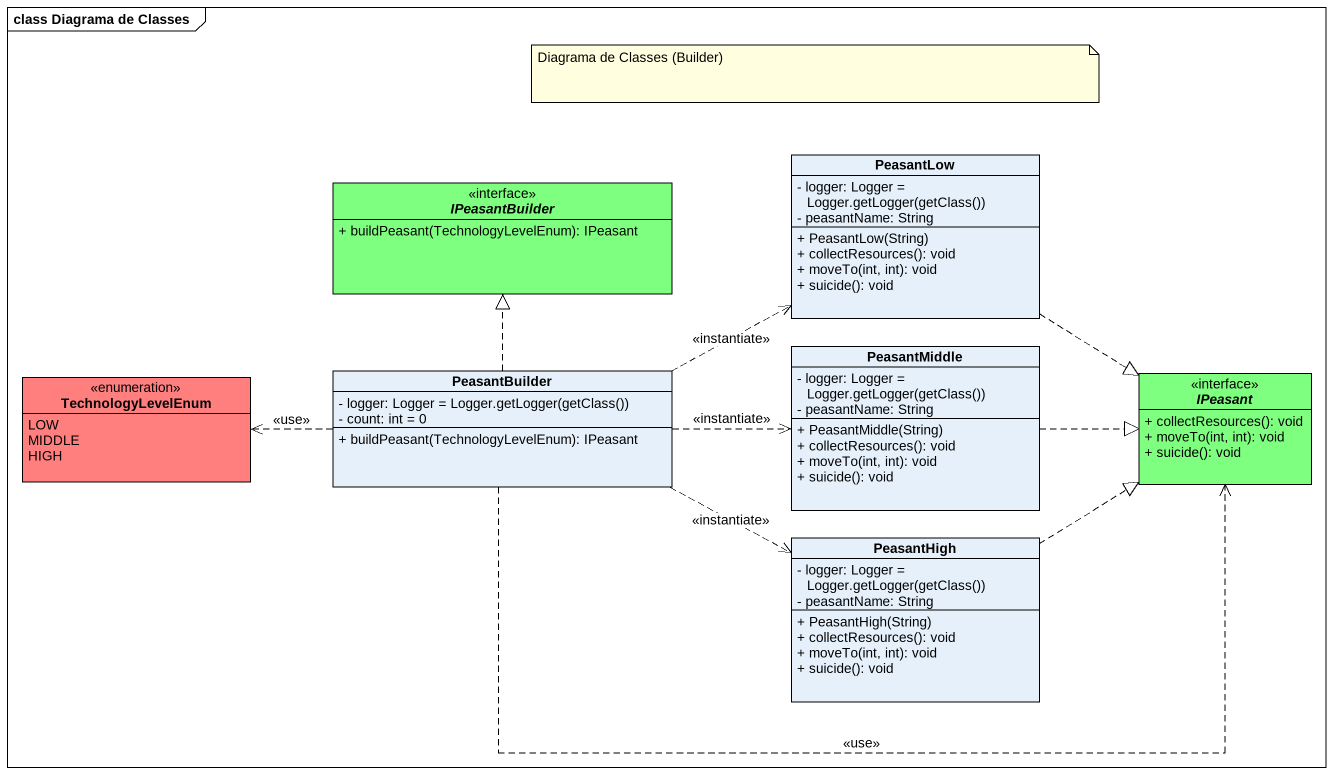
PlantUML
@startuml
mainframe class Diagrama de Classes
hide circle
hide empty members
skinparam classAttributeIconSize 0
interface IPeasantBuilder <<interface>> #7FFF7F {
  + buildPeasant(TechnologyLevelEnum): IPeasant
}
class PeasantLow {
  {field} - logger: Logger = Logger.getLogger(getClass())
  - peasantName: String
  + PeasantLow(String)
  + collectResources(): void
  + moveTo(int, int): void
  + suicide(): void
}
class PeasantBuilder {
  {field} - logger: Logger = Logger.getLogger(getClass())
  - count: int = 0
  + buildPeasant(TechnologyLevelEnum): IPeasant
}
class PeasantMiddle {
  {field} - logger: Logger = Logger.getLogger(getClass())
  - peasantName: String
  + PeasantMiddle(String)
  + collectResources(): void
  + moveTo(int, int): void
  + suicide(): void
}
interface IPeasant <<interface>> #7FFF7F {
  + collectResources(): void
  + moveTo(int, int): void
  + suicide(): void
}
enum TechnologyLevelEnum #FF7F7F {
  LOW
  MIDDLE
  HIGH
}
class PeasantHigh {
  {field} - logger: Logger = Logger.getLogger(getClass())
  - peasantName: String
  + PeasantHigh(String)
  + collectResources(): void
  + moveTo(int, int): void
  + suicide(): void
}
PeasantLow ..|> IPeasant
PeasantBuilder .up.|> IPeasantBuilder
PeasantBuilder .right.> PeasantLow : <<instantiate>>
PeasantBuilder .right.> PeasantMiddle : <<instantiate>>
PeasantBuilder .right.> IPeasant : <<use>>
PeasantBuilder .left.> TechnologyLevelEnum : <<use>>
PeasantBuilder .right.> PeasantHigh : <<instantiate>>
PeasantMiddle .right.|> IPeasant
PeasantHigh .up.|> IPeasant
note as N1
  Diagrama de Classes (Builder)
end note
@enduml
